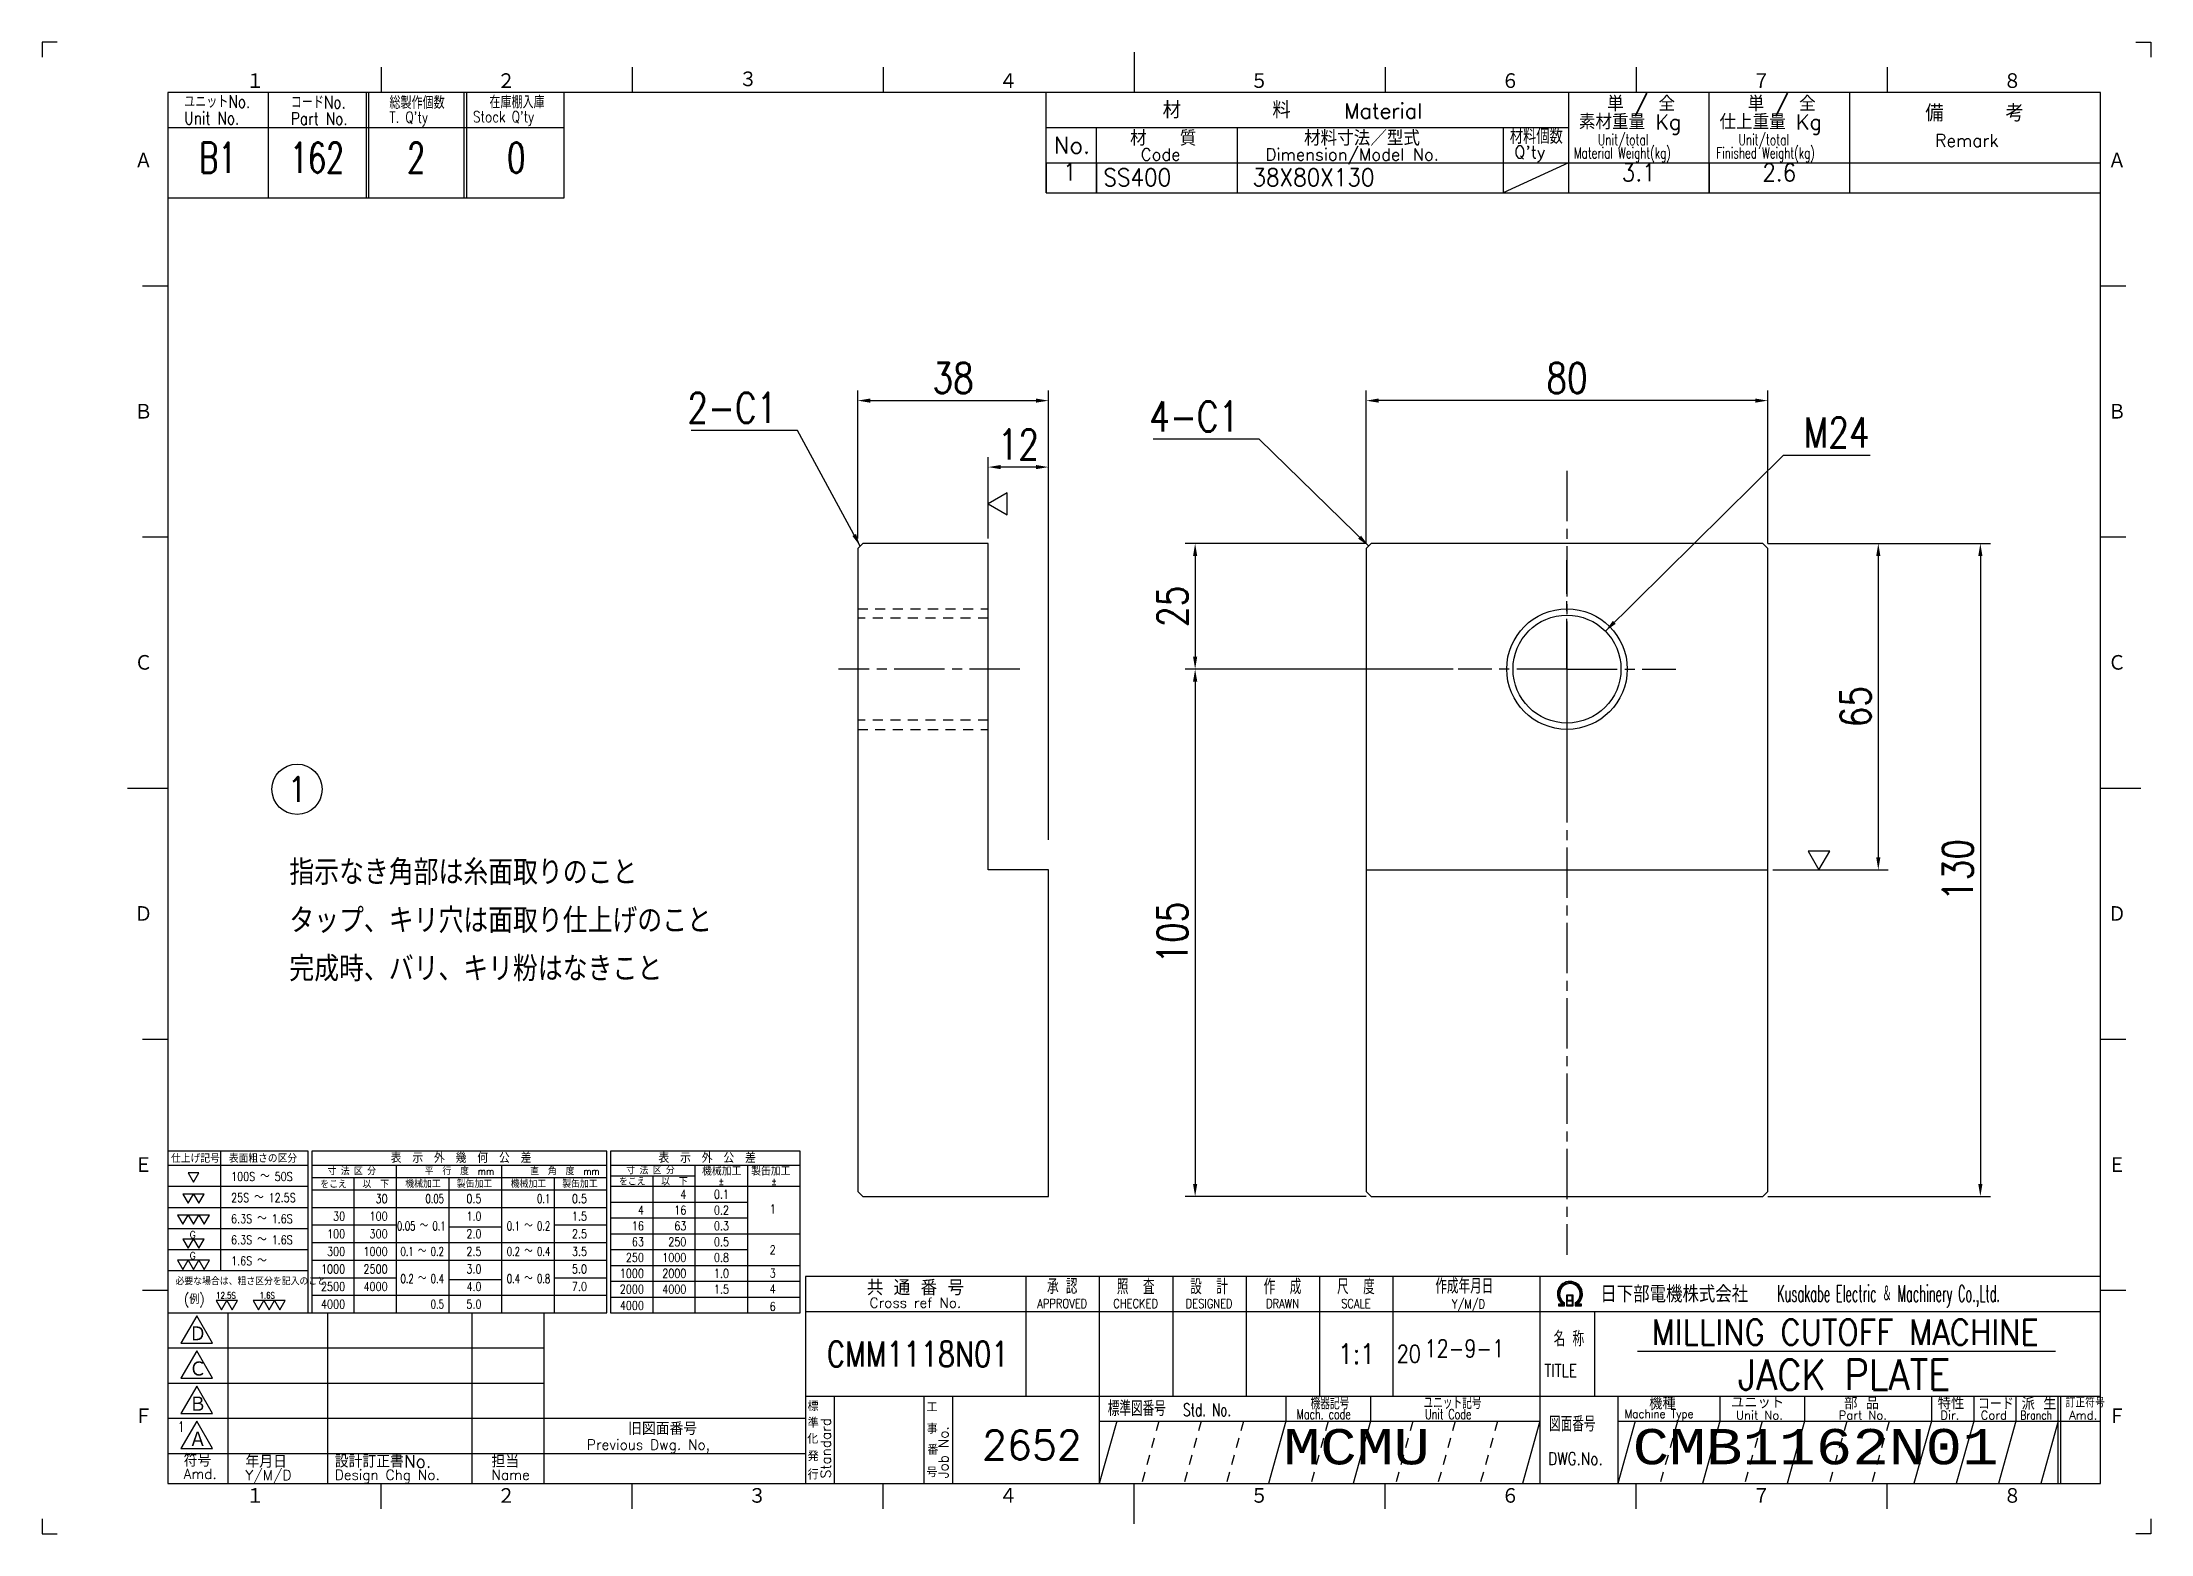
# Model space of a CAD drawing. Extents: x 0 to 420, y 0 to 297.
import ezdxf
from ezdxf.enums import TextEntityAlignment as Align

# ---------------------------------------------------------------- set-up
doc = ezdxf.new("R2010")
doc.units = 0
for name, pattern in [('GEN3A', [3.5, 2, -1.5]), ('GEN7', [15, 10, -1.5, 2, -1.5]), ('HIDDEN2', [3.5, 2, -1.5])]:
    doc.linetypes.add(name, pattern=pattern)
doc.layers.get('0').update_dxf_attribs({"linetype": 'CONTINUOUS'})
doc.layers.get('DEFPOINTS').update_dxf_attribs({"linetype": 'CONTINUOUS'})
for name, color, linetype in [('2', 5, 'CONTINUOUS'), ('4', 3, 'CONTINUOUS'), ('5', 3, 'CONTINUOUS'), ('6', 52, 'CONTINUOUS'), ('7', 4, 'GEN7'), ('8', 1, 'CONTINUOUS'), ('9', 3, 'HIDDEN2'), ('RAHM2', 1, 'CONTINUOUS'), ('RAHM3', 52, 'CONTINUOUS')]:
    doc.layers.add(name, color=color, linetype=linetype)
doc.styles.add('DIMENSION', font='monotxt.shx', dxfattribs={"bigfont": 'bigfont.shx'})
doc.styles.get("Standard").update_dxf_attribs({"font": 'romans.shx', "width": 0.8, "bigfont": 'extfont.shx'})
doc.dimstyles.new('GEN-ISO', dxfattribs={"dimtxt": 4, "dimasz": 2.5, "dimexe": 2, "dimexo": 1, "dimgap": 1, "dimtad": 3, "dimdec": 3, "dimrnd": 0.001, "dimdsep": 46, "dimtxsty": 'Standard', "dimcen": 0, "dimclrt": 52, "dimadec": 0, "dimazin": 0, "dimtp": 0.1, "dimtm": 0.1, "dimtfac": 0.6, "dimtdec": 3, "dimtmove": 2, "dimatfit": 3, "dimfxl": 1, "dimarcsym": 0})

# ---------------------------------------------------------------- blocks, each defined once
blk = doc.blocks.new('GENBALLOON1')
blk.add_circle((0, 0), 5)
at = {"flags": 1}
blk.add_attdef('GEN_PARENT', text='', height=2.5, dxfattribs=at).set_placement((0, 0), align=Align.MIDDLE)
blk.add_attdef('REF_NO', text='', height=3.5).set_placement((0, 0), align=Align.MIDDLE)
at = {"color": 7, "flags": 1}
for tag, p in [('5GENINF', (6.43, 0.96)), ('6GENINF', (6.43, 0.63)), ('7GENINF', (6.43, 0.3)), ('8GENINF', (6.43, -0.04)), ('9GENINF', (6.43, -0.37)), ('3GENINF', (6.43, -2.34)), ('4GENINF', (6.43, -2.67)), ('10GENINF', (6.43, -0.7)), ('11GENINF', (6.43, -1)), ('12GENINF', (6.43, -1.34)), ('13GENINF', (6.43, -1.67)), ('14GENINF', (6.43, -2)), ('15GENINF', (6.43, -3)), ('16GENINF', (6.43, -3.34)), ('17GENINF', (6.43, -3.7)), ('18GENINF', (6.43, -4.04)), ('19GENINF', (6.43, -4.37)), ('20GENINF', (6.43, -4.7)), ('21GENINF', (6.43, -5.04)), ('22GENINF', (6.43, -5.37))]:
    blk.add_attdef(tag, p, '', height=0.2, dxfattribs=at)
blk = doc.blocks.new('*D51')
at = {"layer": '5', "color": 0, "lineweight": -2, "transparency": 16777216}
for p, q in [((162.44, 198.18), (162.44, 227.63)), ((200.44, 138.18), (200.44, 227.63)), ((164.94, 225.63), (197.94, 225.63))]:
    blk.add_line(p, q, dxfattribs=at)
at = {"layer": '5', "color": 0, "transparency": 16777216}
for points in [[(164.94, 226.05), (164.94, 225.22), (162.44, 225.63)], [(197.94, 226.05), (197.94, 225.22), (200.44, 225.63)]]:
    blk.add_solid(points, dxfattribs=at)
at = {"layer": 'DEFPOINTS', "color": 0, "transparency": 16777216}
for p in [(200.44, 225.63), (162.44, 197.18), (200.44, 137.18)]:
    blk.add_point(p, dxfattribs=at)
at = {"layer": '5', "color": 52, "transparency": 16777216, "insert": (181.44, 230.13), "char_height": 6, "attachment_point": 5}
blk.add_mtext('38', dxfattribs=at)
blk = doc.blocks.new('*D52')
at = {"layer": '5', "color": 0, "lineweight": -2, "transparency": 16777216}
for p, q in [((188.44, 198.18), (188.44, 214.4)), ((200.44, 138.18), (200.44, 214.4)), ((197.94, 212.4), (190.94, 212.4))]:
    blk.add_line(p, q, dxfattribs=at)
at = {"layer": '5', "color": 0, "transparency": 16777216}
for points in [[(190.94, 212.82), (190.94, 211.98), (188.44, 212.4)], [(197.94, 212.82), (197.94, 211.98), (200.44, 212.4)]]:
    blk.add_solid(points, dxfattribs=at)
at = {"layer": 'DEFPOINTS', "color": 0, "transparency": 16777216}
for p in [(188.44, 212.4), (188.44, 197.18), (200.44, 137.18)]:
    blk.add_point(p, dxfattribs=at)
at = {"layer": '5', "color": 52, "transparency": 16777216, "insert": (194.44, 216.9), "char_height": 6, "attachment_point": 5}
blk.add_mtext('12', dxfattribs=at)
blk = doc.blocks.new('*D53')
at = {"color": 0, "linetype": 'ByBlock', "transparency": 16777216}
for p, q in [((270.29, 221.75), (270.29, 252.2)), ((350.29, 221.75), (350.29, 252.2)), ((347.79, 250.2), (272.79, 250.2))]:
    blk.add_line(p, q, dxfattribs=at)
for points in [[(272.79, 250.62), (272.79, 249.79), (270.29, 250.2)], [(347.79, 250.62), (347.79, 249.79), (350.29, 250.2)]]:
    blk.add_solid(points, dxfattribs=at)
at = {"layer": 'DEFPOINTS', "color": 0, "linetype": 'ByBlock', "transparency": 16777216}
for p in [(270.29, 250.2), (270.29, 220.75), (350.29, 220.75)]:
    blk.add_point(p, dxfattribs=at)
at = {"color": 52, "linetype": 'ByBlock', "transparency": 16777216, "insert": (310.29, 254.7), "char_height": 6, "attachment_point": 5}
blk.add_mtext('80', dxfattribs=at)
blk = doc.blocks.new('*D54')
at = {"color": 0, "linetype": 'ByBlock', "transparency": 16777216}
for p, q in [((270.29, 221.75), (234.23, 221.75)), ((236.23, 219.25), (236.23, 199.25)), ((287.6, 196.75), (234.23, 196.75))]:
    blk.add_line(p, q, dxfattribs=at)
for points in [[(235.81, 219.25), (236.65, 219.25), (236.23, 221.75)], [(235.81, 199.25), (236.65, 199.25), (236.23, 196.75)]]:
    blk.add_solid(points, dxfattribs=at)
at = {"layer": 'DEFPOINTS', "color": 0, "linetype": 'ByBlock', "transparency": 16777216}
for p in [(271.29, 221.75), (236.23, 196.75), (288.6, 196.75)]:
    blk.add_point(p, dxfattribs=at)
at = {"color": 52, "linetype": 'ByBlock', "transparency": 16777216, "insert": (231.73, 209.25), "char_height": 6, "attachment_point": 5, "rotation": 90}
blk.add_mtext('25', dxfattribs=at)
blk = doc.blocks.new('*D55')
at = {"color": 0, "linetype": 'ByBlock', "transparency": 16777216}
for p, q in [((236.23, 194.25), (236.23, 94.25)), ((270.29, 91.75), (234.23, 91.75))]:
    blk.add_line(p, q, dxfattribs=at)
for points in [[(235.81, 194.25), (236.65, 194.25), (236.23, 196.75)], [(235.81, 94.25), (236.65, 94.25), (236.23, 91.75)]]:
    blk.add_solid(points, dxfattribs=at)
at = {"layer": 'DEFPOINTS', "color": 0, "linetype": 'ByBlock', "transparency": 16777216}
for p in [(288.6, 196.75), (236.23, 91.75), (271.29, 91.75)]:
    blk.add_point(p, dxfattribs=at)
at = {"color": 52, "linetype": 'ByBlock', "transparency": 16777216, "insert": (231.73, 144.25), "char_height": 6, "attachment_point": 5, "rotation": 90}
blk.add_mtext('105', dxfattribs=at)
blk = doc.blocks.new('*D56')
at = {"color": 0, "linetype": 'ByBlock', "transparency": 16777216}
for p, q in [((350.29, 221.75), (374.3, 221.75)), ((372.3, 219.25), (372.3, 159.25)), ((351.29, 156.75), (374.3, 156.75))]:
    blk.add_line(p, q, dxfattribs=at)
for points in [[(371.89, 219.25), (372.72, 219.25), (372.3, 221.75)], [(371.89, 159.25), (372.72, 159.25), (372.3, 156.75)]]:
    blk.add_solid(points, dxfattribs=at)
at = {"layer": 'DEFPOINTS', "color": 0, "linetype": 'ByBlock', "transparency": 16777216}
for p in [(349.29, 221.75), (350.29, 156.75), (372.3, 156.75)]:
    blk.add_point(p, dxfattribs=at)
at = {"color": 52, "linetype": 'ByBlock', "transparency": 16777216, "insert": (367.8, 189.25), "char_height": 6, "attachment_point": 5, "rotation": 90}
blk.add_mtext('65', dxfattribs=at)
blk = doc.blocks.new('*D57')
at = {"color": 0, "linetype": 'ByBlock', "transparency": 16777216}
for p, q in [((343.71, 197.18), (388.05, 197.18)), ((386.05, 194.68), (386.05, 69.68)), ((343.71, 67.18), (388.05, 67.18))]:
    blk.add_line(p, q, dxfattribs=at)
for points in [[(385.63, 194.68), (386.47, 194.68), (386.05, 197.18)], [(385.63, 69.68), (386.47, 69.68), (386.05, 67.18)]]:
    blk.add_solid(points, dxfattribs=at)
at = {"layer": 'DEFPOINTS', "color": 0, "linetype": 'ByBlock', "transparency": 16777216}
for p in [(342.71, 197.18), (342.71, 67.18), (386.05, 67.18)]:
    blk.add_point(p, dxfattribs=at)
at = {"color": 52, "linetype": 'ByBlock', "transparency": 16777216, "insert": (381.55, 132.18), "char_height": 6, "attachment_point": 5, "rotation": 90}
blk.add_mtext('130', dxfattribs=at)
blk = doc.blocks.new('STDBUHIN')
at = {"color": 7}
for p, q in [((0, 0), (0, -6)), ((10, 0), (10, -6)), ((38, 0), (38, -6)), ((91, 0), (91, -6)), ((104, 0), (104, -6)), ((132, 0), (132, -6)), ((160, 0), (160, -6)), ((0, -6), (210, -6))]:
    blk.add_line(p, q, dxfattribs=at)
at = {"layer": 'RAHM3', "color": 7, "width": 0.9}
for tag, p in [('1GENST', (4.710911, -4.609434)), ('4GENST', (96.434633, -4.658422)), ('5GENST', (118, -4.729)), ('6GENST', (146, -4.729))]:
    blk.add_attdef(tag, text='', height=3.5, dxfattribs=at).set_placement(p, align=Align.BOTTOM_CENTER)
at = {"layer": 'RAHM3', "color": 7}
for tag, p, width in [('2GENST', (11.373533, -4.658422), 0.8), ('3GENST', (41.070972, -4.658422), 0.8), ('7GENST', (162.759538, -4.671383), 0.9)]:
    blk.add_attdef(tag, p, '', height=3.5, dxfattribs=dict(at, width=width))
blk = doc.blocks.new('1A3ﾌﾞﾋﾝ')
at = {"layer": 'RAHM2', "color": 5, "linetype": 'Continuous'}
for p, q in [((3, 297), (0, 297)), ((0, 297), (0, 294)), ((217.5, 295), (217.5, 287)), ((417, 297), (420, 297)), ((420, 297), (420, 294)), ((67.5, 292), (67.5, 287)), ((117.5, 292), (117.5, 287)), ((167.5, 292), (167.5, 287)), ((267.5, 292), (267.5, 287)), ((317.5, 292), (317.5, 287)), ((367.5, 292), (367.5, 287)), ((410, 287), (25, 287)), ((25, 287), (25, 10)), ((104, 266), (104, 287)), ((410, 10), (410, 287)), ((25, 266), (64.5, 266)), ((64.5, 266), (104, 266)), ((20, 248.5), (25, 248.5)), ((410, 248.5), (415, 248.5)), ((20, 198.5), (25, 198.5)), ((410, 198.5), (415, 198.5)), ((17, 148.5), (25, 148.5)), ((410, 148.5), (418, 148.5)), ((20, 98.5), (25, 98.5)), ((410, 98.5), (415, 98.5)), ((20, 48.5), (25, 48.5)), ((410, 48.5), (415, 48.5)), ((25, 10), (410, 10)), ((67.5, 5), (67.5, 10)), ((117.5, 5), (117.5, 10)), ((217.5, 2), (217.5, 10)), ((267.5, 5), (267.5, 10)), ((317.5, 5), (317.5, 10)), ((367.5, 5), (367.5, 10)), ((0, 3), (0, 0)), ((0, 0), (3, 0)), ((420, 0), (417, 0)), ((420, 3), (420, 0))]:
    blk.add_line(p, q, dxfattribs=at)
at = {"layer": 'RAHM2', "color": 7, "linetype": 'Continuous'}
for p, q in [((45, 287), (45, 266)), ((64.5, 287), (64.5, 266)), ((65, 287), (65, 266)), ((84, 287), (84, 266)), ((84.5, 287), (84.5, 266)), ((200, 267), (200, 287)), ((304, 287), (304, 267)), ((332, 267), (332, 287)), ((360, 287), (360, 267)), ((25, 280), (64.5, 280)), ((64.5, 280), (104, 280)), ((200, 280), (304, 280)), ((210, 267), (210, 280)), ((238, 280), (238, 267)), ((291, 280), (291, 267)), ((200, 273), (410, 273)), ((200, 267), (410, 267)), ((195.93, 51.26), (195.93, 27.42)), ((210.55, 51.26), (210.55, 10)), ((225.18, 51.26), (225.18, 27.42)), ((239.8, 51.26), (239.8, 27.42)), ((254.43, 51.26), (254.43, 27.42)), ((269.05, 51.26), (269.05, 27.42)), ((298.3, 51.26), (298.3, 10)), ((25, 44), (100, 44)), ((37, 44), (37, 10)), ((56.8, 44), (56.8, 10)), ((85.6, 44), (85.6, 10)), ((100, 10), (100, 44)), ((152.05, 44.26), (410, 44.26)), ((269.05, 44.26), (269.05, 27.42)), ((298.3, 44.26), (298.3, 44.26)), ((309.17, 44.26), (309.17, 27.42)), ((25, 37), (100, 37)), ((25, 30), (100, 30)), ((152.05, 27.42), (410, 27.42)), ((157.77, 27.42), (157.77, 10)), ((175.59, 27.42), (175.59, 10)), ((181.3, 27.42), (181.3, 10)), ((247.73, 27.42), (247.73, 22.42)), ((264.59, 27.42), (264.59, 22.42)), ((313.83, 27.42), (313.83, 10)), ((334.15, 27.42), (334.15, 22.42)), ((351, 27.42), (351, 22.42)), ((376.29, 27.42), (376.29, 22.42)), ((384.72, 27.42), (384.72, 22.42)), ((393.14, 27.42), (393.14, 22.42)), ((401.57, 10), (401.57, 27.42)), ((402.07, 10), (402.07, 27.42)), ((25, 23), (100, 23)), ((100, 23), (152.05, 23)), ((210.55, 22.42), (298.3, 22.42)), ((313.83, 22.42), (410, 22.42)), ((25, 16), (100, 16)), ((100, 16), (152.05, 16)), ((167.5, 5), (167.5, 10))]:
    blk.add_line(p, q, dxfattribs=at)
at = {"layer": 'RAHM2', "color": 3, "linetype": 'Continuous'}
for p, q in [((317.73, 36.35), (401.03, 36.35)), ((214.02, 22.42), (210.55, 10)), ((247.73, 22.42), (244.26, 10)), ((264.59, 22.42), (261.12, 10)), ((298.3, 22.42), (294.83, 10)), ((334.15, 22.42), (330.68, 10)), ((351, 22.42), (347.54, 10)), ((376.29, 22.42), (372.82, 10)), ((384.72, 22.42), (381.25, 10)), ((393.14, 22.42), (389.68, 10))]:
    blk.add_line(p, q, dxfattribs=at)
at = {"layer": 'RAHM2', "color": 3, "linetype": 'GEN3A'}
for p, q in [((222.44, 22.42), (218.98, 10)), ((230.87, 22.42), (227.41, 10)), ((239.3, 22.42), (235.84, 10)), ((256.16, 22.42), (252.69, 10)), ((273.01, 22.42), (269.55, 10)), ((281.44, 22.42), (277.98, 10)), ((289.87, 22.42), (286.41, 10)), ((325.72, 22.42), (322.25, 10)), ((342.57, 22.42), (339.11, 10)), ((359.43, 22.42), (355.97, 10)), ((367.86, 22.42), (364.39, 10))]:
    blk.add_line(p, q, dxfattribs=at)
at = {"layer": 'RAHM2', "color": 5, "linetype": 'Continuous'}
blk.add_lwpolyline([(410, 51.26), (152.05, 51.26), (152.05, 10)], dxfattribs=at)
at = {"layer": 'RAHM2', "color": 7, "linetype": 'Continuous'}
for points in [[(303.62, 47.51), (303.62, 45.4), (304.92, 45.4), (304.92, 47.51), (303.62, 47.51)], [(303.77, 47.36), (303.77, 46.53), (304.77, 46.53), (304.77, 47.36), (303.77, 47.36)], [(304.77, 46.38), (304.77, 45.55), (303.77, 45.55), (303.77, 46.38), (304.77, 46.38)], [(302.02, 45.4), (303.22, 45.4), (303.22, 46.01)], [(302.02, 45.58), (302.97, 45.58), (302.97, 45.91)], [(302.72, 45.82), (302.72, 45.75), (302.02, 45.75), (302.02, 45.4)], [(305.32, 45.98), (305.32, 45.4), (306.58, 45.4), (306.58, 45.75), (305.85, 45.75), (305.85, 45.8)], [(305.57, 45.87), (305.57, 45.58), (306.58, 45.58)]]:
    blk.add_lwpolyline(points, dxfattribs=at)
for points in [[(30.79, 43.41), (27.65, 37.97), (33.92, 37.97)], [(30.79, 36.41), (27.65, 30.97), (33.92, 30.97)], [(30.79, 29.41), (27.65, 23.97), (33.92, 23.97)], [(30.79, 22.41), (27.65, 16.97), (33.92, 16.97)]]:
    blk.add_lwpolyline(points, close=True, dxfattribs=at)
at = {"layer": 'RAHM2', "color": 3, "linetype": 'Continuous'}
for points in [[(317.29, 22.42), (313.83, 10)], [(401.57, 22.42), (401.57, 22.42), (398.11, 10)]]:
    blk.add_lwpolyline(points, dxfattribs=at)
at = {"layer": 'RAHM2', "color": 7, "linetype": 'Continuous'}
for radius, start, end in [(2.5, 308.2706, 230.8952), (2.28, 303.9949, 234.4013), (2.06, 299.8294, 238.4756)]:
    blk.add_arc((304.3, 47.76), radius, start, end, dxfattribs=at)
at = {"layer": 'RAHM2', "color": 5, "linetype": 'Continuous'}
for s, p in [('１', (40.6, 287.58)), ('２', (90.6, 287.58)), ('４', (190.6, 287.58)), ('５', (240.6, 287.58)), ('６', (290.6, 287.58)), ('７', (340.6, 287.58)), ('８', (390.6, 287.58)), ('Ａ', (18.36, 271.74)), ('Ａ', (411.44, 271.74)), ('Ｂ', (18.36, 221.74)), ('Ｂ', (411.44, 221.74)), ('Ｃ', (18.36, 171.74)), ('Ｃ', (411.44, 171.74)), ('Ｄ', (18.36, 121.74)), ('Ｄ', (411.44, 121.74)), ('Ｅ', (18.36, 71.74)), ('Ｅ', (411.44, 71.74)), ('Ｆ', (18.36, 21.74)), ('Ｆ', (411.44, 21.74)), ('１', (40.6, 5.87)), ('２', (90.6, 5.87)), ('３', (140.6, 5.87)), ('４', (190.6, 5.87)), ('５', (240.6, 5.87)), ('６', (290.6, 5.87)), ('７', (340.6, 5.87)), ('８', (390.6, 5.87))]:
    blk.add_text(s, height=3.31, dxfattribs=at).set_placement(p)
blk.add_text('３', height=3.31, dxfattribs=at).set_placement((140.6, 289.58), align=Align.MIDDLE)
at = {"layer": 'RAHM2', "color": 7, "linetype": 'Continuous'}
for s, height, width, p in [('ユニットNo.', 2.5, 0.8, (28.29, 283.92)), ('コードNo.', 2.5, 0.8, (49.52, 283.81)), ('総製作個数', 2.5, 0.8, (69.17, 283.72)), ('在庫棚入庫', 2.5, 0.8, (89.08, 283.82)), ('Unit No.', 2.5, 0.8, (28.29, 280.64)), ('Part No.', 2.5, 0.8, (49.52, 280.53)), ("T. Q'ty", 2.2, 0.8, (69.17, 280.96)), ("Stock Q'ty", 2.2, 0.8, (85.8, 281.06)), ('材料個数', 3, 0.8, (292.32, 276.75)), ('Unit/total', 2.2, 0.7, (309.86, 276.49)), ('Unit/total', 2.2, 0.7, (337.86, 276.49)), ('Material Weight(kg)', 2.2, 0.68, (305.1, 273.86)), ('Finished Weight(kg)', 2.2, 0.68, (333.46, 273.86)), ('作成年月日', 3, 0.7, (277.49, 47.82)), ('Y/M/D', 1.8, 0.8, (280.79, 44.87)), ('Kusakabe Electric ＆ Machinery Co.,Ltd.', 3.3108, 0.5, (345.56, 46.19)), ('名 称', 3, 0.7, (301.06, 37.33)), ('20', 3.5, 0.8, (269.81, 34.08)), ('TITLE', 2.5, 0.8, (299.18, 31.25)), ('標準図番号', 3, 0.7, (212.26, 23.44)), ('Std. No.', 2.5, 0.7, (227.23, 23.44)), ('機器記号', 2.5, 0.7, (252.65, 24.77)), ('ユニット記号', 2.5, 0.7, (275.14, 24.85)), ('コード', 2.4, 0.9, (385.58, 24.72)), ('訂正符号', 2, 0.7, (403.01, 25.16)), ('Mach. code', 2, 0.7, (249.86, 22.83)), ('Unit Code', 2, 0.7, (275.45, 22.83)), ('図面番号', 3, 0.7, (300.15, 20.37)), ('Machine Type', 1.7, 0.9, (315.15, 23.05)), ('Branch', 1.7, 0.8, (393.99, 22.76))]:
    blk.add_text(s, height=height, dxfattribs=dict(at, width=width)).set_placement(p)
for s, height, p in [('単 / 全', 3, (311.71, 283.26)), ('単 / 全', 3, (339.71, 283.26)), ('材\u3000\u3000\u3000\u3000\u3000料', 3.311, (223.18, 281.82)), ('Material', 3, (259.34, 281.82)), ('素材重量 Kg', 3, (306.08, 279.63)), ('仕上重量 Kg', 3, (334.08, 279.63)), ('備     考', 3.311, (375.08, 281.21)), ('No.', 3.311, (201.5, 274.82)), ('材\u3000\u3000質', 3, (216.68, 276.39)), ('材料寸法／型式', 3, (251.33, 276.39)), ('Remark', 2.5, (377.03, 276.16)), ('Code', 2.4, (218.82, 273.45)), ('Dimension/Model No.', 2.4, (243.65, 273.45)), ("Q'ty", 2.4, (293.19, 273.93)), ('Ｄ', 3.2, (29.23, 38.2)), ('Ｃ', 3.2, (29.23, 31.2)), ('Ｂ', 3.2, (29.23, 24.2)), ('標', 2, (152.44, 24.43)), ('工', 2, (176.15, 24.24)), ('機種', 2.4, (320.08, 24.76)), ('ユニット', 2.4, (336.39, 24.96)), ('部 品', 2.4, (358.93, 24.79)), ('特性', 2.4, (377.55, 24.78)), ('派 生', 2.4, (394.27, 24.72)), ('旧図面番号', 2.5, (116.71, 19.69)), ('準', 2, (152.47, 21.11)), ('事', 2, (176.17, 19.92)), ('Unit No.', 1.7, (337.39, 22.76)), ('Part No.', 1.7, (357.81, 22.76)), ('Dir.', 1.7, (378.09, 22.76)), ('Cord', 1.7, (386.11, 22.76)), ('Amd.', 1.7, (403.74, 22.76)), ('Ａ', 3.2, (29.23, 17.2)), ('Previous Dwg. No,', 2, (108.5, 16.75)), ('化', 2, (152.37, 17.95)), ('番', 2, (176.31, 15.76)), ('Amd.', 2, (28.17, 10.93)), ('符号', 2.5, (28.17, 13.37)), ('Y/M/D', 2, (40.49, 10.7)), ('年月日', 2.5, (40.49, 13.14)), ('設計訂正書No.', 2.5, (58.29, 13.18)), ('Design Chg No.', 2, (58.29, 10.75)), ('担当', 2.5, (89.5, 13.18)), ('Name', 2, (89.5, 10.75)), ('行', 2, (152.46, 10.82)), ('発', 2, (152.46, 14.47)), ('号', 2, (176.11, 11.28))]:
    blk.add_text(s, height=height, dxfattribs=at).set_placement(p)
for s, height, p in [('共 通 番 号', 3, (173.93, 49.14)), ('Cross ref No.', 2, (173.93, 46.01))]:
    blk.add_text(s, height=height, dxfattribs=at).set_placement(p, align=Align.MIDDLE)
for s, height, width, p in [('承 認', 3, 0.7, (203.18, 49.35)), ('照  査', 3, 0.7, (217.8, 49.35)), ('設  計', 3, 0.7, (232.43, 49.35)), ('作  成', 3, 0.7, (247.05, 49.35)), ('尺  度', 3, 0.7, (261.67, 49.35)), ('APPROVED', 1.8, 0.8, (203.18, 45.85)), ('CHECKED', 1.8, 0.8, (217.8, 45.85)), ('DESIGNED', 1.8, 0.8, (232.43, 45.85)), ('DRAWN', 1.8, 0.8, (247.05, 45.85)), ('SCALE', 1.8, 0.8, (261.67, 45.85)), ('DWG.No.', 2.5, 0.8, (305.41, 14.96))]:
    blk.add_text(s, height=height, dxfattribs=dict(at, width=width)).set_placement(p, align=Align.MIDDLE)
at = {"layer": 'RAHM2', "color": 7, "linetype": 'Continuous', "width": 0.844147}
blk.add_text('日下部電機株式会社', height=3.311, dxfattribs=at).set_placement((310.35, 46.06), (339.79, 46.06), align=Align.FIT)
at = {"layer": 'RAHM2', "color": 7, "linetype": 'Continuous'}
for s, p in [('Standard', (157.07, 11.05)), ('Job No.', (180.5, 11.05))]:
    blk.add_text(s, height=2, rotation=90, dxfattribs=at).set_placement(p)
at = {"layer": 'RAHM2', "color": 5, "linetype": 'Continuous', "width": 0.7}
for tag, p in [('HEADER3', (35, 274.01)), ('HEADER4', (54.75, 274)), ('HEADER15', (74.49, 274)), ('HEADER16', (94.43, 274))]:
    blk.add_attdef(tag, text='', height=6, dxfattribs=at).set_placement(p, align=Align.MIDDLE)
at = {"layer": 'RAHM2', "color": 7, "linetype": 'Continuous'}
blk.add_attdef('HEADER5', text='', height=2.5, dxfattribs=at).set_placement((63.69, 267.1), align=Align.BOTTOM_RIGHT)
for tag, height, width, p in [('HEADER1', 5, 0.9, (359.12, 40.15)), ('HEADER25', 3.2, 0.63, (46.91, 40.38)), ('HEADER23', 3.33, 0.8, (71.4, 40.2)), ('HEADER24', 3.5, 0.8, (92.57, 40.22)), ('HEADER7', 5, 0.8, (174.38, 35.8)), ('GEN-TITLE-SCA', 4, 0.85, (261.79, 35.85)), ('HEADER22', 3.2, 0.63, (46.91, 33.38)), ('HEADER20', 3.33, 0.8, (71.4, 33.2)), ('HEADER21', 3.5, 0.8, (92.57, 33.22)), ('HEADER2', 6, 0.9, (358.89, 31.68)), ('HEADER19', 3.2, 0.63, (46.91, 26.38)), ('HEADER17', 3.33, 0.8, (71.4, 26.2)), ('HEADER18', 3.5, 0.8, (92.57, 26.22)), ('HEADER11', 3.2, 0.63, (46.91, 19.38)), ('HEADER9', 3.33, 0.8, (71.4, 19.2)), ('HEADER10', 3.5, 0.8, (92.57, 19.22)), ('HEADER14', 3.31, 0.8, (126.54, 12.82))]:
    blk.add_attdef(tag, text='', height=height, dxfattribs=dict(at, width=width)).set_placement(p, align=Align.MIDDLE)
for tag, p in [('HEADER27', (232.45, 36.09)), ('HEADER26', (247.07, 36.09))]:
    blk.add_attdef(tag, text='', height=4, dxfattribs=at).set_placement(p, align=Align.MIDDLE)
at = {"layer": 'RAHM2', "color": 7, "linetype": 'Continuous', "width": 0.8}
blk.add_attdef('GEN-TITLE-DAT', text='', height=3.5, dxfattribs=at).set_placement((275.35, 34.1), align=Align.BOTTOM_LEFT)
at = {"layer": 'RAHM2', "color": 5, "linetype": 'Continuous'}
blk.add_attdef('HEADER6', text='', height=5.8, dxfattribs=at).set_placement((207.09, 13.03), align=Align.BOTTOM_RIGHT)
at = {"layer": 'RAHM2', "color": 5, "linetype": 'Continuous', "style": 'DIMENSION', "width": 1.2}
for tag, p in [('HEADER13', (213.56, 11.75)), ('HEADER12', (247.26, 11.72)), ('GEN-TITLE-DWG', (316.79, 11.74))]:
    blk.add_attdef(tag, text='', height=7.02, dxfattribs=at).set_placement(p, align=Align.BOTTOM_LEFT)
at = {"layer": 'RAHM2', "color": 5, "linetype": 'Continuous', "style": 'DIMENSION'}
blk.add_attdef('HEADER8', text='', height=7.02, dxfattribs=at).set_placement((408.58, 11.71), align=Align.BOTTOM_RIGHT)

msp = doc.modelspace()

# ---------------------------------------------------------------- linework, layer by layer
for p, q in [((304, 273), (291, 267)), ((35.5, 76.2), (35.5, 52.4)), ((25, 73.4), (53, 73.4)), ((53.7, 73.4), (112.5, 73.4)), ((70.5, 73.4), (70.5, 44)), ((91.5, 73.4), (91.5, 44)), ((113.2, 73.4), (151, 73.4)), ((130, 73.4), (130, 44)), ((140.5, 73.4), (140.5, 44)), ((53.7, 70.95), (112.5, 70.95)), ((53.7, 68.5), (112.5, 68.5)), ((62.1, 70.95), (62.1, 44)), ((81, 70.95), (81, 44)), ((102, 70.95), (102, 44)), ((113.2, 71.3), (130, 71.3)), ((113.2, 69.2), (151, 69.2)), ((121.6, 71.3), (121.6, 44)), ((25, 52.4), (53, 52.4))]:
    msp.add_line(p, q)
for points in [[(30.163, 70.0224), (31.2239, 71.8599), (29.1022, 71.8599), (30.163, 70.0224)], [(29.0979, 65.8224), (30.1587, 67.6599), (28.037, 67.6599), (29.0979, 65.8224)], [(31.2196, 65.8224), (32.2804, 67.6599), (30.1587, 67.6599), (31.2196, 65.8224)], [(28.0413, 61.6224), (29.1022, 63.4599), (26.9805, 63.4599), (28.0413, 61.6224)], [(30.163, 61.6224), (31.2239, 63.4599), (29.1022, 63.4599), (30.163, 61.6224)], [(32.2847, 61.6224), (33.3456, 63.4599), (31.2239, 63.4599), (32.2847, 61.6224)], [(29.0979, 56.8573), (30.1587, 58.6948), (28.037, 58.6948), (29.0979, 56.8573)], [(31.2196, 56.8573), (32.2804, 58.6948), (30.1587, 58.6948), (31.2196, 56.8573)], [(28.0413, 52.6573), (29.1022, 54.4948), (26.9805, 54.4948), (28.0413, 52.6573)], [(30.163, 52.6573), (31.2239, 54.4948), (29.1022, 54.4948), (30.163, 52.6573)], [(32.2847, 52.6573), (33.3456, 54.4948), (31.2239, 54.4948), (32.2847, 52.6573)], [(35.6955, 44.6106), (36.7563, 46.4481), (34.6346, 46.4481), (35.6955, 44.6106)], [(37.8172, 44.6106), (38.878, 46.4481), (36.7563, 46.4481), (37.8172, 44.6106)], [(43.0732, 44.6106), (44.134, 46.4481), (42.0123, 46.4481), (43.0732, 44.6106)], [(45.1949, 44.6106), (46.2557, 46.4481), (44.134, 46.4481), (45.1949, 44.6106)], [(47.3166, 44.6106), (48.3774, 46.4481), (46.2557, 46.4481), (47.3166, 44.6106)]]:
    msp.add_lwpolyline(points, close=True)
at = {"layer": '2'}
for p, q in [((163.436, 197.1776), (162.436, 196.1776)), ((162.436, 196.1776), (162.436, 68.1776)), ((188.436, 197.1776), (163.436, 197.1776)), ((188.436, 132.1775), (188.436, 197.1776)), ((264.7105, 197.1776), (263.7105, 196.1776)), ((263.7105, 196.1776), (263.7105, 68.1776)), ((342.7105, 197.1776), (264.7105, 197.1776)), ((343.7105, 196.1776), (342.7105, 197.1776)), ((343.7105, 68.1776), (343.7105, 196.1776)), ((200.436, 132.1775), (188.436, 132.1775)), ((200.436, 67.1776), (200.436, 132.1775)), ((263.7105, 132.1775), (343.7105, 132.1775)), ((162.436, 68.1776), (163.436, 67.1776)), ((263.7105, 68.1776), (264.7105, 67.1776)), ((342.7105, 67.1776), (343.7105, 68.1776)), ((163.436, 67.1776), (200.436, 67.1776)), ((264.7105, 67.1776), (342.7105, 67.1776))]:
    msp.add_line(p, q, dxfattribs=at)
for points in [[(25, 44), (53, 44), (53, 76.2), (25, 76.2)], [(53.7, 44), (112.5, 44), (112.5, 76.2), (53.7, 76.2)], [(113.2, 44), (151, 44), (151, 76.2), (113.2, 76.2)]]:
    msp.add_lwpolyline(points, close=True, dxfattribs=at)
msp.add_circle((303.7105, 172.1776), 10.75, dxfattribs=at)
at = {"layer": '4'}
for p, q in [((25, 69.2), (53, 69.2)), ((25, 65), (53, 65)), ((53.7, 65), (112.5, 65)), ((113.2, 66.05), (140.5, 66.05)), ((25, 60.8), (53, 60.8)), ((53.7, 61.5), (70.5, 61.5)), ((81, 61.15), (91.5, 61.15)), ((102, 61.5), (112.5, 61.5)), ((113.2, 62.9), (140.5, 62.9)), ((113.2, 59.75), (151, 59.75)), ((25, 56.6), (53, 56.6)), ((53.7, 58), (112.5, 58)), ((113.2, 56.6), (140.5, 56.6)), ((53.7, 54.5), (112.5, 54.5)), ((53.7, 51), (70.5, 51)), ((81, 50.65), (91.5, 50.65)), ((102, 51), (112.5, 51)), ((113.2, 53.45), (151, 53.45)), ((53.7, 47.5), (112.5, 47.5)), ((113.2, 50.3), (151, 50.3)), ((113.2, 47.15), (151, 47.15))]:
    msp.add_line(p, q, dxfattribs=at)
at = {"layer": '5'}
msp.add_circle((303.7105, 172.1776), 12, dxfattribs=at)
at = {"layer": '7'}
for p, q in [((303.7105, 211.6224), (303.7105, 55.5245)), ((303.7105, 172.1776), (303.7105, 193.8755)), ((194.7292, 172.1776), (158.6084, 172.1776)), ((303.7105, 172.1776), (282.0126, 172.1776)), ((303.7105, 172.1776), (325.4084, 172.1776)), ((303.7105, 172.1776), (303.7105, 150.4797))]:
    msp.add_line(p, q, dxfattribs=at)
at = {"layer": '8'}
for points in [[(188.436, 205.0779), (192.186, 202.9129), (192.186, 207.2429), (188.436, 205.0779)], [(353.8838, 132.1775), (356.0488, 135.9275), (351.7188, 135.9275), (353.8838, 132.1775)]]:
    msp.add_lwpolyline(points, close=True, dxfattribs=at)
at = {"layer": '9'}
for p, q in [((162.436, 184.1776), (188.436, 184.1776)), ((188.436, 182.3371), (162.436, 182.3371)), ((188.436, 162.0181), (162.436, 162.0181)), ((162.436, 160.1776), (188.436, 160.1776))]:
    msp.add_line(p, q, dxfattribs=at)

# ---------------------------------------------------------------- block references
at = {"layer": '2'}
msp.add_blockref('1A3ﾌﾞﾋﾝ', (0, 0), dxfattribs=at).add_auto_attribs({'GEN-TITLE-DWG': 'CMB1162N01', 'GEN-TITLE-DAT': '12-9-1', 'GEN-TITLE-SCA': '1:1', 'HEADER1': 'MILLING CUTOFF MACHINE', 'HEADER2': 'JACK PLATE', 'HEADER3': 'B1', 'HEADER4': '162', 'HEADER6': '2652', 'HEADER7': 'CMM1118N01', 'HEADER12': 'MCMU', 'HEADER15': '2', 'HEADER16': '0'})
at = {"layer": '5'}
ref = msp.add_blockref('GENBALLOON1', (50.7695, 148.2517), dxfattribs=at)
ref.add_attrib('REF_NO', '1', dxfattribs={"color": 7, "height": 5, "width": 0.9}).set_placement((50.7695, 148.2517), align=Align.MIDDLE_CENTER)
at = {"layer": 'RAHM2'}
ref = msp.add_blockref('STDBUHIN', (200, 273), dxfattribs=at)
ref.add_attrib('1GENST', '1', dxfattribs={"layer": 'RAHM3', "color": 7, "height": 3.5, "width": 0.9}).set_placement((204.711, 268.3906), align=Align.BOTTOM_CENTER)
ref.add_attrib('2GENST', 'SS400', (211.3736, 268.3416), dxfattribs={"layer": 'RAHM3', "color": 7, "height": 3.5, "width": 0.9})
ref.add_attrib('3GENST', '38X80X130', (241.071, 268.3416), dxfattribs={"layer": 'RAHM3', "color": 7, "height": 3.5, "width": 0.9})
ref.add_attrib('5GENST', '3.1', dxfattribs={"layer": 'RAHM3', "color": 7, "height": 3.5, "width": 0.9}).set_placement((318, 268.271), align=Align.BOTTOM_CENTER)
ref.add_attrib('6GENST', '2.6', dxfattribs={"layer": 'RAHM3', "color": 7, "height": 3.5, "width": 0.9}).set_placement((346, 268.271), align=Align.BOTTOM_CENTER)

# ---------------------------------------------------------------- texts
at = {"width": 0.9}
for s, height, p in [('仕上げ記号', 1.54, (30.5286, 73.9078)), ('表面粗さの区分', 1.54, (43.9792, 73.9078)), ('寸 法 区 分', 1.4, (61.6716, 71.4493)), ('平\u3000行\u3000度\u3000mm', 1.4, (83.1077, 71.4493)), ('直\u3000角\u3000度\u3000mm', 1.4, (104.1077, 71.4493)), ('寸 法 区 分', 1.4, (121.1716, 71.6243)), ('機械加工', 1.61, (135.3549, 71.3543)), ('製缶加工', 1.61, (145.1331, 71.3543)), ('をこえ', 1.4, (58.0357, 68.8521)), ('以\u3000下', 1.4, (66.4357, 68.8521)), ('機械加工', 1.4, (75.8549, 68.9282)), ('製缶加工', 1.4, (86.1095, 68.9282)), ('機械加工', 1.4, (96.8549, 68.9282)), ('製缶加工', 1.4, (107.1095, 68.9282)), ('をこえ', 1.4, (117.5357, 69.3771)), ('以\u3000下', 1.4, (125.9357, 69.3771)), ('%%P', 1.4, (135.2723, 69.4838)), ('%%P', 1.4, (145.7723, 69.4838))]:
    msp.add_text(s, height=height, dxfattribs=at).set_placement(p, align=Align.CENTER)
for s, p in [('表\u3000示\u3000外\u3000幾\u3000何\u3000公\u3000差', (83.4304, 73.8587)), ('表\u3000示\u3000外\u3000公\u3000差', (132.4505, 73.8587))]:
    msp.add_text(s, height=1.96).set_placement(p, align=Align.CENTER)
for s, height, width, p in [('100S ～ 50S', 1.75, 0.8, (37.6357, 70.2581)), ('25S ～ 12.5S', 1.75, 0.8, (37.6357, 66.0581)), ('0.1', 1.75, 0.8, (133.7871, 66.7296)), ('6.3S ～ 1.6S', 1.75, 0.8, (37.6357, 61.8581)), ('0.2', 1.75, 0.8, (133.7871, 63.5796)), ('1', 1.75, 0.8, (144.9166, 63.8104)), ('6.3S ～ 1.6S', 1.75, 0.8, (37.6357, 57.6581)), ('0.3', 1.75, 0.8, (133.7871, 60.4296)), ('0.5', 1.75, 0.8, (133.7871, 57.2796)), ('1.6S ～ ', 1.75, 0.8, (37.6357, 53.4581)), ('0.8', 1.75, 0.8, (133.7871, 54.1296)), ('2', 1.75, 0.8, (144.9166, 55.6511)), ('必要な場合は、粗さ区分を記入のこと', 1.4, 0.9, (26.5558, 49.5354)), ('1.0', 1.75, 0.8, (133.7871, 50.9796)), ('3', 1.75, 0.8, (144.9166, 51.0426)), ('(例)', 2, 0.9, (28.2255, 45.7261)), ('12.5S', 1.26, 0.8, (34.6746, 46.8277)), ('1.6S', 1.26, 0.8, (43.3161, 46.8277)), ('1.5', 1.75, 0.8, (133.7871, 47.8296)), ('4', 1.75, 0.8, (144.9166, 47.8926)), ('6', 1.75, 0.8, (144.9166, 44.3926))]:
    msp.add_text(s, height=height, dxfattribs=dict(width=width)).set_placement(p)
for s, width, p in [('30', 0.8, (68.7979, 65.8546)), ('0.05', 0.7, (80.0215, 65.8546)), ('0.5', 0.8, (87.506, 65.8546)), ('0.1', 0.7, (101.1892, 65.8546)), ('0.5', 0.8, (108.506, 65.8546)), ('4', 0.8, (128.2979, 66.7296)), ('30', 0.8, (60.3498, 62.3546)), ('100', 0.8, (68.7979, 62.3546)), ('1.0', 0.8, (87.506, 62.3546)), ('1.5', 0.8, (108.506, 62.3546)), ('4', 0.8, (119.8498, 63.5796)), ('16', 0.8, (128.2979, 63.5796)), ('100', 0.8, (60.3498, 58.8546)), ('300', 0.8, (68.7979, 58.8546)), ('0.05 ～ 0.1', 0.7, (80.3607, 60.4206)), ('2.0', 0.8, (87.506, 58.8546)), ('0.1 ～ 0.2', 0.7, (101.1892, 60.4206)), ('2.5', 0.8, (108.506, 58.8546)), ('63', 0.8, (119.8498, 57.2796)), ('16', 0.8, (119.8498, 60.4296)), ('250', 0.8, (128.2979, 57.2796)), ('63', 0.8, (128.2979, 60.4296)), ('300', 0.8, (60.3498, 55.3546)), ('1000', 0.8, (68.7979, 55.3546)), ('0.1 ～ 0.2', 0.7, (80.0215, 55.3546)), ('2.5', 0.8, (87.506, 55.3546)), ('0.2 ～ 0.4', 0.7, (101.1892, 55.3546)), ('3.5', 0.8, (108.506, 55.3546)), ('250', 0.8, (119.8498, 54.1296)), ('1000', 0.8, (128.2979, 54.1296)), ('1000', 0.8, (60.3498, 51.8546)), ('2500', 0.8, (68.7979, 51.8546)), ('0.2 ～ 0.4', 0.7, (80.0215, 49.928)), ('3.0', 0.8, (87.506, 51.8546)), ('0.4 ～ 0.8', 0.7, (101.1892, 49.928)), ('5.0', 0.8, (108.506, 51.8546)), ('1000', 0.8, (119.8498, 50.9796)), ('2000', 0.8, (128.2979, 50.9796)), ('2500', 0.8, (60.3498, 48.3546)), ('4000', 0.8, (60.3498, 44.8546)), ('4000', 0.8, (68.7979, 48.3546)), ('0.5', 0.7, (80.0215, 44.8546)), ('4.0', 0.8, (87.506, 48.3546)), ('5.0', 0.8, (87.506, 44.8546)), ('7.0', 0.8, (108.506, 48.3546)), ('2000', 0.8, (119.8498, 47.8296)), ('4000', 0.8, (119.8498, 44.5796)), ('4000', 0.8, (128.2979, 47.8296))]:
    msp.add_text(s, height=1.75, dxfattribs=dict(width=width)).set_placement(p, align=Align.RIGHT)
for p in [(30.6038, 58.886), (30.6038, 54.686)]:
    msp.add_text('G', height=1.4).set_placement(p, align=Align.RIGHT)
at = {"layer": '5', "color": 52, "char_height": 6}
for s, insert, attachment_point in [('2-C1', (146.4147, 224.1952), 6), ('4-C1', (238.4235, 222.4646), 6), ('M24', (350.8295, 219.2965), 4)]:
    msp.add_mtext(s, dxfattribs=dict(at, insert=insert, attachment_point=attachment_point))
at = {"layer": '6', "width": 0.9}
for s, p in [('指示なき角部は糸面取りのこと', (49.2365, 129.2034)), ('タップ、キリ穴は面取り仕上げのこと', (49.2365, 119.6034)), ('完成時、バリ、キリ粉はなきこと', (49.2365, 110.0034))]:
    msp.add_text(s, height=5, dxfattribs=at).set_placement(p)
at = {"layer": '6', "insert": (26.983, 22.3296), "char_height": 2, "width": 2.296459, "attachment_point": 1}
msp.add_mtext('1', dxfattribs=at)

# ---------------------------------------------------------------- dimensions: what is measured, and where the dimension line sits
at = {"layer": '5'}
for base, p1, p2, picture, middle in [((200.436, 225.6345), (162.436, 197.1776), (200.436, 137.1775), '*D51', (181.436, 230.1345)), ((188.436, 212.3988), (200.436, 137.1775), (188.436, 197.1776), '*D52', (194.436, 216.8988))]:
    dim = msp.add_linear_dim(base=base, p1=p1, p2=p2, dimstyle='GEN-ISO', override={"dimtxt": 6, "dimgap": 1.5, "dimrnd": 0.01, "dimtm": 0}, dxfattribs=at)
    dim.commit()
    dim.dimension.update_dxf_attribs({"geometry": picture, "text_midpoint": middle})
dim = msp.add_linear_dim(base=(263.7105, 225.6345), p1=(343.7105, 196.1776), p2=(263.7105, 196.1776), dimstyle='GEN-ISO', override={"dimtxt": 6, "dimgap": 1.5, "dimrnd": 0.01, "dimtm": 0}, dxfattribs=at)
dim.commit()
dim.dimension.update_dxf_attribs({"geometry": '*D53', "text_midpoint": (303.7105, 230.1345), "insert": (-6.5833, -24.5694)})
for base, p1, p2, override, picture, middle in [((229.6474, 172.1776), (264.7105, 197.1776), (282.0126, 172.1776), {"dimtxt": 6, "dimgap": 1.5, "dimrnd": 0.01, "dimtm": 0}, '*D54', (225.1474, 184.6776)), ((365.7212, 132.1775), (342.7105, 197.1776), (343.7105, 132.1775), {"dimtxt": 6, "dimgap": 1.5, "dimrnd": 0.01, "dimtm": 0}, '*D56', (361.2212, 164.6775)), ((229.6474, 67.1776), (282.0126, 172.1776), (264.7105, 67.1776), {"dimtxt": 6, "dimgap": 1.5, "dimrnd": 0.01, "dimse1": 1, "dimtm": 0}, '*D55', (225.1474, 119.6776))]:
    dim = msp.add_linear_dim(base=base, p1=p1, p2=p2, angle=90, dimstyle='GEN-ISO', override=override, dxfattribs=at)
    dim.commit()
    dim.dimension.update_dxf_attribs({"geometry": picture, "text_midpoint": middle, "insert": (-6.5833, -24.5694)})
dim = msp.add_linear_dim(base=(386.0515, 67.1776), p1=(342.7105, 197.1776), p2=(342.7105, 67.1776), angle=90, dimstyle='GEN-ISO', override={"dimtxt": 6, "dimgap": 1.5, "dimrnd": 0.01, "dimtm": 0}, dxfattribs=at)
dim.commit()
dim.dimension.update_dxf_attribs({"geometry": '*D57', "text_midpoint": (381.5515, 132.1776)})

# ---------------------------------------------------------------- leaders
at = {"layer": '5', "annotation_type": 0, "has_hookline": 1}
for points, hookline_direction, text_width in [([(162.936, 196.6776), (150.4147, 219.6952), (147.9147, 219.6952)], 1, 17.1429), ([(264.2105, 196.6776), (242.4235, 217.9646), (239.9235, 217.9646)], 1, 17.1429), ([(311.3561, 179.7345), (346.8295, 214.7965), (349.3295, 214.7965)], 0, 13.2571)]:
    msp.add_leader(points, dimstyle='GEN-ISO', override={"dimtxt": 6, "dimgap": 1.5, "dimrnd": 0.01, "dimtm": 0}, dxfattribs=dict(at, hookline_direction=hookline_direction, text_width=text_width))

doc.saveas('drawing.dxf')
